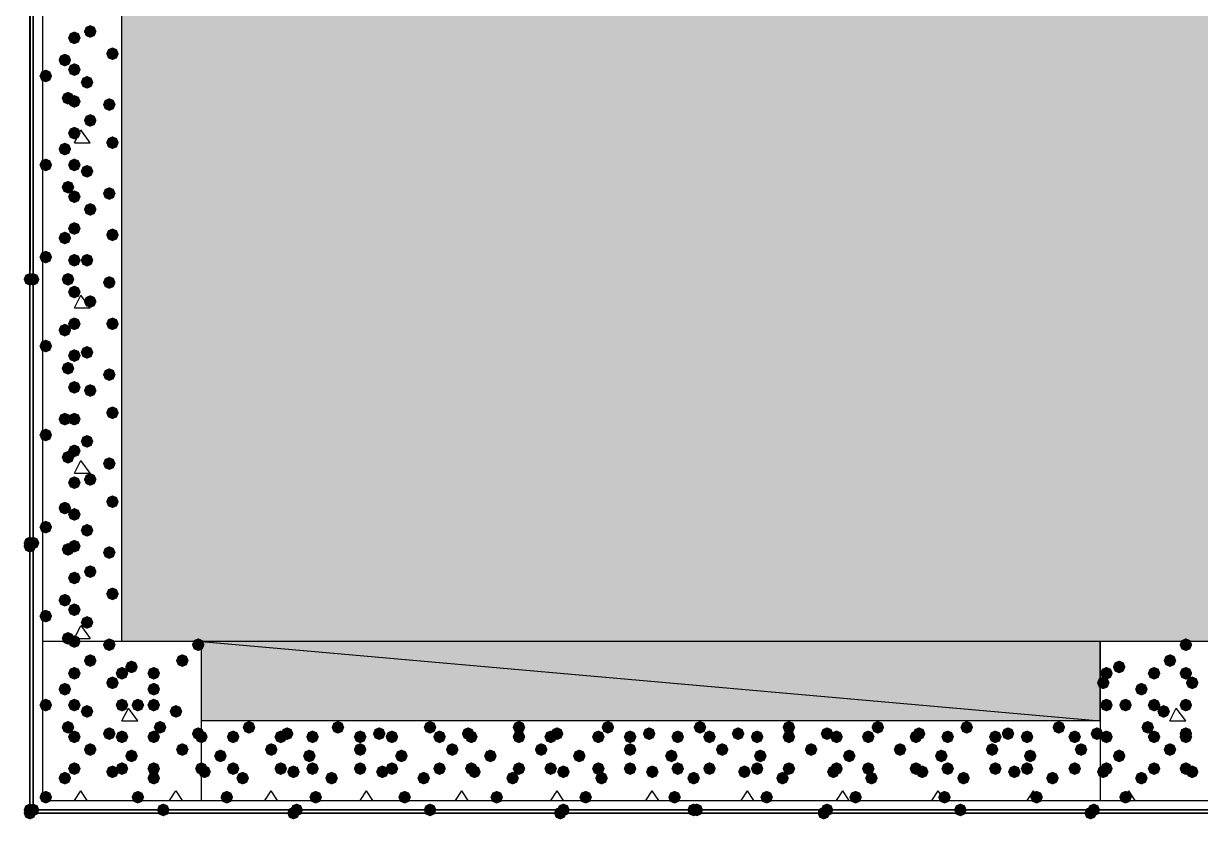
# Model space of a CAD drawing. Header units: millimetres. Extents: x 0 to 420, y 0 to 297.
# Drawn here: x 32.22 to 47.9, y 82.55 to 93.15 of the extents above; entities that cross this region are included whole.
import ezdxf

# ---------------------------------------------------------------- set-up
doc = ezdxf.new("R2010")
doc.units = ezdxf.units.MM
doc.layers.get('0').update_dxf_attribs({"linetype": 'CONTINUOUS'})

msp = doc.modelspace()

# ---------------------------------------------------------------- hatches: boundary and pattern name
at = {"true_color": 0x000007}
h = msp.add_hatch(color=0, dxfattribs=at)
h.paths.add_polyline_path([(32.342667, 226.271667), (32.342667, 82.677)], flags=0)
h.paths.add_polyline_path([(32.342667, 82.677), (32.342667, 226.271667)], flags=0)
at = {"true_color": 0x000008}
h = msp.add_hatch(color=0, dxfattribs=at)
h.paths.add_polyline_path([(379.603, 103.970667), (33.528, 103.970667), (379.603, 84.920667)], flags=0)
h.paths.add_polyline_path([(33.528, 103.970667), (379.603, 84.920667), (33.528, 84.920667)], flags=0)
for points in [[(32.977667, 92.964), (32.952796, 92.904204), (32.893, 92.879333), (32.833204, 92.904204), (32.808333, 92.964), (32.833204, 93.023796), (32.893, 93.048667), (32.952796, 93.023796)], [(33.189333, 93.048667), (33.164462, 92.988871), (33.104667, 92.964), (33.044871, 92.988871), (33.02, 93.048667), (33.044871, 93.108462), (33.104667, 93.133333), (33.164462, 93.108463)], [(32.850667, 92.667667), (32.825796, 92.607871), (32.766, 92.583), (32.706204, 92.607871), (32.681333, 92.667667), (32.706204, 92.727462), (32.766, 92.752333), (32.825796, 92.727463)], [(33.485667, 92.752333), (33.460796, 92.692537), (33.401, 92.667667), (33.341204, 92.692537), (33.316333, 92.752333), (33.341204, 92.812129), (33.401, 92.837), (33.460796, 92.812129)], [(32.977667, 92.540667), (32.952796, 92.480871), (32.893, 92.456), (32.833204, 92.480871), (32.808333, 92.540667), (32.833204, 92.600462), (32.893, 92.625333), (32.952796, 92.600463)], [(32.596667, 92.456), (32.571796, 92.396204), (32.512, 92.371333), (32.452204, 92.396204), (32.427333, 92.456), (32.452204, 92.515796), (32.512, 92.540667), (32.571796, 92.515796)], [(33.147, 92.371333), (33.122129, 92.311537), (33.062333, 92.286667), (33.002538, 92.311537), (32.977667, 92.371333), (33.002537, 92.431129), (33.062333, 92.456), (33.122129, 92.431129)], [(32.893, 92.159667), (32.868129, 92.099871), (32.808333, 92.075), (32.748537, 92.099871), (32.723667, 92.159667), (32.748537, 92.219462), (32.808333, 92.244333), (32.868129, 92.219463)], [(32.977667, 92.117333), (32.952796, 92.057537), (32.893, 92.032667), (32.833204, 92.057537), (32.808333, 92.117333), (32.833204, 92.177129), (32.893, 92.202), (32.952796, 92.177129)], [(33.443333, 92.075), (33.418463, 92.015204), (33.358667, 91.990333), (33.298871, 92.015204), (33.274, 92.075), (33.298871, 92.134796), (33.358667, 92.159667), (33.418462, 92.134796)], [(33.189333, 91.863333), (33.164462, 91.803538), (33.104667, 91.778667), (33.044871, 91.803538), (33.02, 91.863333), (33.044871, 91.923129), (33.104667, 91.948), (33.164462, 91.923129)], [(32.977667, 91.694), (32.952796, 91.634204), (32.893, 91.609333), (32.833204, 91.634204), (32.808333, 91.694), (32.833204, 91.753796), (32.893, 91.778667), (32.952796, 91.753796)], [(33.485667, 91.567), (33.460796, 91.507204), (33.401, 91.482333), (33.341204, 91.507204), (33.316333, 91.567), (33.341204, 91.626796), (33.401, 91.651667), (33.460796, 91.626796)], [(32.850667, 91.482333), (32.825796, 91.422537), (32.766, 91.397667), (32.706204, 91.422537), (32.681333, 91.482333), (32.706204, 91.542129), (32.766, 91.567), (32.825796, 91.542129)], [(32.596667, 91.270667), (32.571796, 91.210871), (32.512, 91.186), (32.452204, 91.210871), (32.427333, 91.270667), (32.452204, 91.330462), (32.512, 91.355333), (32.571796, 91.330463)], [(32.977667, 91.270667), (32.952796, 91.210871), (32.893, 91.186), (32.833204, 91.210871), (32.808333, 91.270667), (32.833204, 91.330462), (32.893, 91.355333), (32.952796, 91.330463)], [(33.147, 91.186), (33.122129, 91.126204), (33.062333, 91.101333), (33.002538, 91.126204), (32.977667, 91.186), (33.002537, 91.245796), (33.062333, 91.270667), (33.122129, 91.245796)], [(32.893, 90.974333), (32.868129, 90.914537), (32.808333, 90.889667), (32.748537, 90.914537), (32.723667, 90.974333), (32.748537, 91.034129), (32.808333, 91.059), (32.868129, 91.034129)], [(32.977667, 90.847333), (32.952796, 90.787537), (32.893, 90.762667), (32.833204, 90.787537), (32.808333, 90.847333), (32.833204, 90.907129), (32.893, 90.932), (32.952796, 90.907129)], [(33.443333, 90.889667), (33.418463, 90.829871), (33.358667, 90.805), (33.298871, 90.829871), (33.274, 90.889667), (33.298871, 90.949462), (33.358667, 90.974333), (33.418462, 90.949463)], [(33.189333, 90.678), (33.164462, 90.618204), (33.104667, 90.593333), (33.044871, 90.618204), (33.02, 90.678), (33.044871, 90.737796), (33.104667, 90.762667), (33.164462, 90.737796)], [(32.850667, 90.297), (32.825796, 90.237204), (32.766, 90.212333), (32.706204, 90.237204), (32.681333, 90.297), (32.706204, 90.356796), (32.766, 90.381667), (32.825796, 90.356796)], [(32.977667, 90.424), (32.952796, 90.364204), (32.893, 90.339333), (32.833204, 90.364204), (32.808333, 90.424), (32.833204, 90.483796), (32.893, 90.508667), (32.952796, 90.483796)], [(33.485667, 90.339333), (33.460796, 90.279537), (33.401, 90.254667), (33.341204, 90.279537), (33.316333, 90.339333), (33.341204, 90.399129), (33.401, 90.424), (33.460796, 90.399129)], [(32.596667, 90.043), (32.571796, 89.983204), (32.512, 89.958333), (32.452204, 89.983204), (32.427333, 90.043), (32.452204, 90.102796), (32.512, 90.127667), (32.571796, 90.102796)], [(32.977667, 90.000667), (32.952796, 89.940871), (32.893, 89.916), (32.833204, 89.940871), (32.808333, 90.000667), (32.833204, 90.060462), (32.893, 90.085333), (32.952796, 90.060463)], [(33.147, 90.000667), (33.122129, 89.940871), (33.062333, 89.916), (33.002538, 89.940871), (32.977667, 90.000667), (33.002537, 90.060462), (33.062333, 90.085333), (33.122129, 90.060463)], [(32.893, 89.746667), (32.868129, 89.686871), (32.808333, 89.662), (32.748537, 89.686871), (32.723667, 89.746667), (32.748537, 89.806462), (32.808333, 89.831333), (32.868129, 89.806463)], [(33.443333, 89.704333), (33.418463, 89.644537), (33.358667, 89.619667), (33.298871, 89.644537), (33.274, 89.704333), (33.298871, 89.764129), (33.358667, 89.789), (33.418462, 89.764129)], [(32.977667, 89.577333), (32.952796, 89.517538), (32.893, 89.492667), (32.833204, 89.517538), (32.808333, 89.577333), (32.833204, 89.637129), (32.893, 89.662), (32.952796, 89.637129)], [(33.189333, 89.450333), (33.164462, 89.390537), (33.104667, 89.365667), (33.044871, 89.390537), (33.02, 89.450333), (33.044871, 89.510129), (33.104667, 89.535), (33.164462, 89.510129)], [(32.850667, 89.069333), (32.825796, 89.009537), (32.766, 88.984667), (32.706204, 89.009537), (32.681333, 89.069333), (32.706204, 89.129129), (32.766, 89.154), (32.825796, 89.129129)], [(32.977667, 89.154), (32.952796, 89.094204), (32.893, 89.069333), (32.833204, 89.094204), (32.808333, 89.154), (32.833204, 89.213796), (32.893, 89.238667), (32.952796, 89.213796)], [(33.485667, 89.154), (33.460796, 89.094204), (33.401, 89.069333), (33.341204, 89.094204), (33.316333, 89.154), (33.341204, 89.213796), (33.401, 89.238667), (33.460796, 89.213796)], [(32.596667, 88.857667), (32.571796, 88.797871), (32.512, 88.773), (32.452204, 88.797871), (32.427333, 88.857667), (32.452204, 88.917462), (32.512, 88.942333), (32.571796, 88.917463)], [(32.977667, 88.730667), (32.952796, 88.670871), (32.893, 88.646), (32.833204, 88.670871), (32.808333, 88.730667), (32.833204, 88.790462), (32.893, 88.815333), (32.952796, 88.790463)], [(33.147, 88.773), (33.122129, 88.713204), (33.062333, 88.688333), (33.002538, 88.713204), (32.977667, 88.773), (33.002537, 88.832796), (33.062333, 88.857667), (33.122129, 88.832796)], [(32.893, 88.561333), (32.868129, 88.501537), (32.808333, 88.476667), (32.748537, 88.501537), (32.723667, 88.561333), (32.748537, 88.621129), (32.808333, 88.646), (32.868129, 88.621129)], [(33.443333, 88.476667), (33.418463, 88.416871), (33.358667, 88.392), (33.298871, 88.416871), (33.274, 88.476667), (33.298871, 88.536462), (33.358667, 88.561333), (33.418462, 88.536463)], [(32.977667, 88.307333), (32.952796, 88.247537), (32.893, 88.222667), (32.833204, 88.247537), (32.808333, 88.307333), (32.833204, 88.367129), (32.893, 88.392), (32.952796, 88.367129)], [(33.189333, 88.265), (33.164462, 88.205204), (33.104667, 88.180333), (33.044871, 88.205204), (33.02, 88.265), (33.044871, 88.324796), (33.104667, 88.349667), (33.164462, 88.324796)], [(33.485667, 87.968667), (33.460796, 87.908871), (33.401, 87.884), (33.341204, 87.908871), (33.316333, 87.968667), (33.341204, 88.028462), (33.401, 88.053333), (33.460796, 88.028463)], [(32.850667, 87.884), (32.825796, 87.824204), (32.766, 87.799333), (32.706204, 87.824204), (32.681333, 87.884), (32.706204, 87.943796), (32.766, 87.968667), (32.825796, 87.943796)], [(32.977667, 87.884), (32.952796, 87.824204), (32.893, 87.799333), (32.833204, 87.824204), (32.808333, 87.884), (32.833204, 87.943796), (32.893, 87.968667), (32.952796, 87.943796)], [(32.596667, 87.672333), (32.571796, 87.612537), (32.512, 87.587667), (32.452204, 87.612537), (32.427333, 87.672333), (32.452204, 87.732129), (32.512, 87.757), (32.571796, 87.732129)], [(32.977667, 87.460667), (32.952796, 87.400871), (32.893, 87.376), (32.833204, 87.400871), (32.808333, 87.460667), (32.833204, 87.520462), (32.893, 87.545333), (32.952796, 87.520463)], [(33.147, 87.587667), (33.122129, 87.527871), (33.062333, 87.503), (33.002538, 87.527871), (32.977667, 87.587667), (33.002537, 87.647462), (33.062333, 87.672333), (33.122129, 87.647463)], [(32.893, 87.376), (32.868129, 87.316204), (32.808333, 87.291333), (32.748537, 87.316204), (32.723667, 87.376), (32.748537, 87.435796), (32.808333, 87.460667), (32.868129, 87.435796)], [(33.443333, 87.291333), (33.418463, 87.231538), (33.358667, 87.206667), (33.298871, 87.231538), (33.274, 87.291333), (33.298871, 87.351129), (33.358667, 87.376), (33.418462, 87.351129)], [(32.977667, 87.037333), (32.952796, 86.977537), (32.893, 86.952667), (32.833204, 86.977537), (32.808333, 87.037333), (32.833204, 87.097129), (32.893, 87.122), (32.952796, 87.097129)], [(33.189333, 87.079667), (33.164462, 87.019871), (33.104667, 86.995), (33.044871, 87.019871), (33.02, 87.079667), (33.044871, 87.139462), (33.104667, 87.164333), (33.164462, 87.139463)], [(32.850667, 86.698667), (32.825796, 86.638871), (32.766, 86.614), (32.706204, 86.638871), (32.681333, 86.698667), (32.706204, 86.758462), (32.766, 86.783333), (32.825796, 86.758463)], [(33.485667, 86.783333), (33.460796, 86.723537), (33.401, 86.698667), (33.341204, 86.723537), (33.316333, 86.783333), (33.341204, 86.843129), (33.401, 86.868), (33.460796, 86.843129)], [(32.977667, 86.614), (32.952796, 86.554204), (32.893, 86.529333), (32.833204, 86.554204), (32.808333, 86.614), (32.833204, 86.673796), (32.893, 86.698667), (32.952796, 86.673796)], [(32.596667, 86.444667), (32.571796, 86.384871), (32.512, 86.36), (32.452204, 86.384871), (32.427333, 86.444667), (32.452204, 86.504462), (32.512, 86.529333), (32.571796, 86.504463)], [(33.147, 86.402333), (33.122129, 86.342537), (33.062333, 86.317667), (33.002538, 86.342537), (32.977667, 86.402333), (33.002537, 86.462129), (33.062333, 86.487), (33.122129, 86.462129)], [(32.893, 86.148333), (32.868129, 86.088538), (32.808333, 86.063667), (32.748537, 86.088538), (32.723667, 86.148333), (32.748537, 86.208129), (32.808333, 86.233), (32.868129, 86.208129)], [(32.977667, 86.190667), (32.952796, 86.130871), (32.893, 86.106), (32.833204, 86.130871), (32.808333, 86.190667), (32.833204, 86.250462), (32.893, 86.275333), (32.952796, 86.250463)], [(33.443333, 86.106), (33.418463, 86.046204), (33.358667, 86.021333), (33.298871, 86.046204), (33.274, 86.106), (33.298871, 86.165796), (33.358667, 86.190667), (33.418462, 86.165796)], [(32.977667, 85.767333), (32.952796, 85.707538), (32.893, 85.682667), (32.833204, 85.707538), (32.808333, 85.767333), (32.833204, 85.827129), (32.893, 85.852), (32.952796, 85.827129)], [(33.189333, 85.852), (33.164462, 85.792204), (33.104667, 85.767333), (33.044871, 85.792204), (33.02, 85.852), (33.044871, 85.911796), (33.104667, 85.936667), (33.164462, 85.911796)], [(32.850667, 85.471), (32.825796, 85.411204), (32.766, 85.386333), (32.706204, 85.411204), (32.681333, 85.471), (32.706204, 85.530796), (32.766, 85.555667), (32.825796, 85.530796)], [(33.485667, 85.555667), (33.460796, 85.495871), (33.401, 85.471), (33.341204, 85.495871), (33.316333, 85.555667), (33.341204, 85.615462), (33.401, 85.640333), (33.460796, 85.615463)], [(32.977667, 85.344), (32.952796, 85.284204), (32.893, 85.259333), (32.833204, 85.284204), (32.808333, 85.344), (32.833204, 85.403796), (32.893, 85.428667), (32.952796, 85.403796)], [(32.596667, 85.259333), (32.571796, 85.199537), (32.512, 85.174667), (32.452204, 85.199537), (32.427333, 85.259333), (32.452204, 85.319129), (32.512, 85.344), (32.571796, 85.319129)], [(33.147, 85.174667), (33.122129, 85.114871), (33.062333, 85.09), (33.002538, 85.114871), (32.977667, 85.174667), (33.002537, 85.234462), (33.062333, 85.259333), (33.122129, 85.234463)], [(32.893, 84.963), (32.868129, 84.903204), (32.808333, 84.878333), (32.748537, 84.903204), (32.723667, 84.963), (32.748537, 85.022796), (32.808333, 85.047667), (32.868129, 85.022796)], [(32.977667, 84.920667), (32.952796, 84.860871), (32.893, 84.836), (32.833204, 84.860871), (32.808333, 84.920667), (32.833204, 84.980462), (32.893, 85.005333), (32.952796, 84.980463)], [(35.306, 83.777667), (35.281129, 83.717871), (35.221333, 83.693), (35.161537, 83.717871), (35.136667, 83.777667), (35.161537, 83.837462), (35.221333, 83.862333), (35.281129, 83.837463)], [(36.491333, 83.777667), (36.466462, 83.717871), (36.406667, 83.693), (36.346871, 83.717871), (36.322, 83.777667), (36.346871, 83.837462), (36.406667, 83.862333), (36.466462, 83.837463)], [(37.719, 83.777667), (37.694129, 83.717871), (37.634333, 83.693), (37.574538, 83.717871), (37.549667, 83.777667), (37.574537, 83.837462), (37.634333, 83.862333), (37.694129, 83.837463)], [(38.904333, 83.777667), (38.879462, 83.717871), (38.819667, 83.693), (38.759871, 83.717871), (38.735, 83.777667), (38.759871, 83.837462), (38.819667, 83.862333), (38.879462, 83.837463)], [(40.089667, 83.777667), (40.064796, 83.717871), (40.005, 83.693), (39.945204, 83.717871), (39.920333, 83.777667), (39.945204, 83.837462), (40.005, 83.862333), (40.064796, 83.837463)], [(41.317333, 83.777667), (41.292463, 83.717871), (41.232667, 83.693), (41.172871, 83.717871), (41.148, 83.777667), (41.172871, 83.837462), (41.232667, 83.862333), (41.292462, 83.837463)], [(42.502667, 83.777667), (42.477796, 83.717871), (42.418, 83.693), (42.358204, 83.717871), (42.333333, 83.777667), (42.358204, 83.837462), (42.418, 83.862333), (42.477796, 83.837463)], [(43.688, 83.777667), (43.663129, 83.717871), (43.603333, 83.693), (43.543537, 83.717871), (43.518667, 83.777667), (43.543537, 83.837462), (43.603333, 83.862333), (43.663129, 83.837463)], [(44.873333, 83.777667), (44.848463, 83.717871), (44.788667, 83.693), (44.728871, 83.717871), (44.704, 83.777667), (44.728871, 83.837462), (44.788667, 83.862333), (44.848462, 83.837463)], [(46.101, 83.777667), (46.076129, 83.717871), (46.016333, 83.693), (45.956537, 83.717871), (45.931667, 83.777667), (45.956537, 83.837462), (46.016333, 83.862333), (46.076129, 83.837463)], [(34.671, 83.650667), (34.646129, 83.590871), (34.586333, 83.566), (34.526537, 83.590871), (34.501667, 83.650667), (34.526537, 83.710462), (34.586333, 83.735333), (34.646129, 83.710463)], [(35.094333, 83.650667), (35.069462, 83.590871), (35.009667, 83.566), (34.949871, 83.590871), (34.925, 83.650667), (34.949871, 83.710462), (35.009667, 83.735333), (35.069462, 83.710463)], [(35.729333, 83.650667), (35.704462, 83.590871), (35.644667, 83.566), (35.584871, 83.590871), (35.56, 83.650667), (35.584871, 83.710462), (35.644667, 83.735333), (35.704462, 83.710463)], [(35.814, 83.693), (35.789129, 83.633204), (35.729333, 83.608333), (35.669538, 83.633204), (35.644667, 83.693), (35.669537, 83.752796), (35.729333, 83.777667), (35.789129, 83.752796)], [(36.152667, 83.650667), (36.127796, 83.590871), (36.068, 83.566), (36.008204, 83.590871), (35.983333, 83.650667), (36.008204, 83.710462), (36.068, 83.735333), (36.127796, 83.710463)], [(36.787667, 83.650667), (36.762796, 83.590871), (36.703, 83.566), (36.643204, 83.590871), (36.618333, 83.650667), (36.643204, 83.710462), (36.703, 83.735333), (36.762796, 83.710463)], [(37.041667, 83.693), (37.016796, 83.633204), (36.957, 83.608333), (36.897204, 83.633204), (36.872333, 83.693), (36.897204, 83.752796), (36.957, 83.777667), (37.016796, 83.752796)], [(37.211, 83.650667), (37.186129, 83.590871), (37.126333, 83.566), (37.066537, 83.590871), (37.041667, 83.650667), (37.066537, 83.710462), (37.126333, 83.735333), (37.186129, 83.710463)], [(37.846, 83.650667), (37.821129, 83.590871), (37.761333, 83.566), (37.701537, 83.590871), (37.676667, 83.650667), (37.701537, 83.710462), (37.761333, 83.735333), (37.821129, 83.710463)], [(38.227, 83.693), (38.202129, 83.633204), (38.142333, 83.608333), (38.082538, 83.633204), (38.057667, 83.693), (38.082537, 83.752796), (38.142333, 83.777667), (38.202129, 83.752796)], [(38.269333, 83.650667), (38.244462, 83.590871), (38.184667, 83.566), (38.124871, 83.590871), (38.1, 83.650667), (38.124871, 83.710462), (38.184667, 83.735333), (38.244462, 83.710463)], [(38.904333, 83.650667), (38.879462, 83.590871), (38.819667, 83.566), (38.759871, 83.590871), (38.735, 83.650667), (38.759871, 83.710462), (38.819667, 83.735333), (38.879462, 83.710463)], [(39.327667, 83.650667), (39.302796, 83.590871), (39.243, 83.566), (39.183204, 83.590871), (39.158333, 83.650667), (39.183204, 83.710462), (39.243, 83.735333), (39.302796, 83.710463)], [(39.412333, 83.693), (39.387463, 83.633204), (39.327667, 83.608333), (39.267871, 83.633204), (39.243, 83.693), (39.267871, 83.752796), (39.327667, 83.777667), (39.387462, 83.752796)], [(39.962667, 83.650667), (39.937796, 83.590871), (39.878, 83.566), (39.818204, 83.590871), (39.793333, 83.650667), (39.818204, 83.710462), (39.878, 83.735333), (39.937796, 83.710463)], [(40.386, 83.650667), (40.361129, 83.590871), (40.301333, 83.566), (40.241537, 83.590871), (40.216667, 83.650667), (40.241537, 83.710462), (40.301333, 83.735333), (40.361129, 83.710463)], [(40.64, 83.693), (40.615129, 83.633204), (40.555333, 83.608333), (40.495538, 83.633204), (40.470667, 83.693), (40.495537, 83.752796), (40.555333, 83.777667), (40.615129, 83.752796)], [(41.021, 83.650667), (40.996129, 83.590871), (40.936333, 83.566), (40.876537, 83.590871), (40.851667, 83.650667), (40.876537, 83.710462), (40.936333, 83.735333), (40.996129, 83.710463)], [(41.444333, 83.650667), (41.419462, 83.590871), (41.359667, 83.566), (41.299871, 83.590871), (41.275, 83.650667), (41.299871, 83.710462), (41.359667, 83.735333), (41.419462, 83.710463)], [(41.825333, 83.693), (41.800463, 83.633204), (41.740667, 83.608333), (41.680871, 83.633204), (41.656, 83.693), (41.680871, 83.752796), (41.740667, 83.777667), (41.800462, 83.752796)], [(42.079333, 83.650667), (42.054462, 83.590871), (41.994667, 83.566), (41.934871, 83.590871), (41.91, 83.650667), (41.934871, 83.710462), (41.994667, 83.735333), (42.054462, 83.710463)], [(42.502667, 83.650667), (42.477796, 83.590871), (42.418, 83.566), (42.358204, 83.590871), (42.333333, 83.650667), (42.358204, 83.710462), (42.418, 83.735333), (42.477796, 83.710463)], [(43.010667, 83.693), (42.985796, 83.633204), (42.926, 83.608333), (42.866204, 83.633204), (42.841333, 83.693), (42.866204, 83.752796), (42.926, 83.777667), (42.985796, 83.752796)], [(43.137667, 83.650667), (43.112796, 83.590871), (43.053, 83.566), (42.993204, 83.590871), (42.968333, 83.650667), (42.993204, 83.710462), (43.053, 83.735333), (43.112796, 83.710463)], [(43.561, 83.650667), (43.536129, 83.590871), (43.476333, 83.566), (43.416537, 83.590871), (43.391667, 83.650667), (43.416537, 83.710462), (43.476333, 83.735333), (43.536129, 83.710463)], [(44.196, 83.650667), (44.171129, 83.590871), (44.111333, 83.566), (44.051537, 83.590871), (44.026667, 83.650667), (44.051537, 83.710462), (44.111333, 83.735333), (44.171129, 83.710463)], [(44.238333, 83.693), (44.213463, 83.633204), (44.153667, 83.608333), (44.093871, 83.633204), (44.069, 83.693), (44.093871, 83.752796), (44.153667, 83.777667), (44.213462, 83.752796)], [(44.619333, 83.650667), (44.594462, 83.590871), (44.534667, 83.566), (44.474871, 83.590871), (44.45, 83.650667), (44.474871, 83.710462), (44.534667, 83.735333), (44.594462, 83.710463)], [(45.254333, 83.650667), (45.229462, 83.590871), (45.169667, 83.566), (45.109871, 83.590871), (45.085, 83.650667), (45.109871, 83.710462), (45.169667, 83.735333), (45.229462, 83.710463)], [(45.423667, 83.693), (45.398796, 83.633204), (45.339, 83.608333), (45.279204, 83.633204), (45.254333, 83.693), (45.279204, 83.752796), (45.339, 83.777667), (45.398796, 83.752796)], [(45.677667, 83.650667), (45.652796, 83.590871), (45.593, 83.566), (45.533204, 83.590871), (45.508333, 83.650667), (45.533204, 83.710462), (45.593, 83.735333), (45.652796, 83.710463)], [(46.312667, 83.650667), (46.287796, 83.590871), (46.228, 83.566), (46.168204, 83.590871), (46.143333, 83.650667), (46.168204, 83.710462), (46.228, 83.735333), (46.287796, 83.710463)], [(46.609, 83.693), (46.584129, 83.633204), (46.524333, 83.608333), (46.464538, 83.633204), (46.439667, 83.693), (46.464537, 83.752796), (46.524333, 83.777667), (46.584129, 83.752796)], [(34.925, 83.396667), (34.900129, 83.336871), (34.840333, 83.312), (34.780538, 83.336871), (34.755667, 83.396667), (34.780537, 83.456462), (34.840333, 83.481333), (34.900129, 83.456463)], [(35.602333, 83.481333), (35.577463, 83.421537), (35.517667, 83.396667), (35.457871, 83.421537), (35.433, 83.481333), (35.457871, 83.541129), (35.517667, 83.566), (35.577462, 83.541129)], [(36.110333, 83.396667), (36.085463, 83.336871), (36.025667, 83.312), (35.965871, 83.336871), (35.941, 83.396667), (35.965871, 83.456462), (36.025667, 83.481333), (36.085462, 83.456463)], [(36.787667, 83.481333), (36.762796, 83.421537), (36.703, 83.396667), (36.643204, 83.421537), (36.618333, 83.481333), (36.643204, 83.541129), (36.703, 83.566), (36.762796, 83.541129)], [(37.338, 83.396667), (37.313129, 83.336871), (37.253333, 83.312), (37.193537, 83.336871), (37.168667, 83.396667), (37.193537, 83.456462), (37.253333, 83.481333), (37.313129, 83.456463)], [(38.015333, 83.481333), (37.990463, 83.421537), (37.930667, 83.396667), (37.870871, 83.421537), (37.846, 83.481333), (37.870871, 83.541129), (37.930667, 83.566), (37.990462, 83.541129)], [(38.523333, 83.396667), (38.498463, 83.336871), (38.438667, 83.312), (38.378871, 83.336871), (38.354, 83.396667), (38.378871, 83.456462), (38.438667, 83.481333), (38.498462, 83.456463)], [(39.200667, 83.481333), (39.175796, 83.421537), (39.116, 83.396667), (39.056204, 83.421537), (39.031333, 83.481333), (39.056204, 83.541129), (39.116, 83.566), (39.175796, 83.541129)], [(39.708667, 83.396667), (39.683796, 83.336871), (39.624, 83.312), (39.564204, 83.336871), (39.539333, 83.396667), (39.564204, 83.456462), (39.624, 83.481333), (39.683796, 83.456463)], [(40.386, 83.481333), (40.361129, 83.421537), (40.301333, 83.396667), (40.241537, 83.421537), (40.216667, 83.481333), (40.241537, 83.541129), (40.301333, 83.566), (40.361129, 83.541129)], [(40.936333, 83.396667), (40.911462, 83.336871), (40.851667, 83.312), (40.791871, 83.336871), (40.767, 83.396667), (40.791871, 83.456462), (40.851667, 83.481333), (40.911462, 83.456463)], [(41.613667, 83.481333), (41.588796, 83.421537), (41.529, 83.396667), (41.469204, 83.421537), (41.444333, 83.481333), (41.469204, 83.541129), (41.529, 83.566), (41.588796, 83.541129)], [(42.121667, 83.396667), (42.096796, 83.336871), (42.037, 83.312), (41.977204, 83.336871), (41.952333, 83.396667), (41.977204, 83.456462), (42.037, 83.481333), (42.096796, 83.456463)], [(42.799, 83.481333), (42.774129, 83.421537), (42.714333, 83.396667), (42.654538, 83.421537), (42.629667, 83.481333), (42.654537, 83.541129), (42.714333, 83.566), (42.774129, 83.541129)], [(43.307, 83.396667), (43.282129, 83.336871), (43.222333, 83.312), (43.162538, 83.336871), (43.137667, 83.396667), (43.162537, 83.456462), (43.222333, 83.481333), (43.282129, 83.456463)], [(43.984333, 83.481333), (43.959462, 83.421537), (43.899667, 83.396667), (43.839871, 83.421537), (43.815, 83.481333), (43.839871, 83.541129), (43.899667, 83.566), (43.959462, 83.541129)], [(44.534667, 83.396667), (44.509796, 83.336871), (44.45, 83.312), (44.390204, 83.336871), (44.365333, 83.396667), (44.390204, 83.456462), (44.45, 83.481333), (44.509796, 83.456463)], [(45.212, 83.481333), (45.187129, 83.421537), (45.127333, 83.396667), (45.067538, 83.421537), (45.042667, 83.481333), (45.067537, 83.541129), (45.127333, 83.566), (45.187129, 83.541129)], [(45.72, 83.396667), (45.695129, 83.336871), (45.635333, 83.312), (45.575538, 83.336871), (45.550667, 83.396667), (45.575537, 83.456462), (45.635333, 83.481333), (45.695129, 83.456463)], [(46.397333, 83.481333), (46.372463, 83.421537), (46.312667, 83.396667), (46.252871, 83.421537), (46.228, 83.481333), (46.252871, 83.541129), (46.312667, 83.566), (46.372462, 83.541129)], [(34.671, 83.227333), (34.646129, 83.167537), (34.586333, 83.142667), (34.526537, 83.167537), (34.501667, 83.227333), (34.526537, 83.287129), (34.586333, 83.312), (34.646129, 83.287129)], [(35.094333, 83.227333), (35.069462, 83.167537), (35.009667, 83.142667), (34.949871, 83.167537), (34.925, 83.227333), (34.949871, 83.287129), (35.009667, 83.312), (35.069462, 83.287129)], [(35.729333, 83.227333), (35.704462, 83.167537), (35.644667, 83.142667), (35.584871, 83.167537), (35.56, 83.227333), (35.584871, 83.287129), (35.644667, 83.312), (35.704462, 83.287129)], [(36.152667, 83.227333), (36.127796, 83.167537), (36.068, 83.142667), (36.008204, 83.167537), (35.983333, 83.227333), (36.008204, 83.287129), (36.068, 83.312), (36.127796, 83.287129)], [(36.787667, 83.227333), (36.762796, 83.167537), (36.703, 83.142667), (36.643204, 83.167537), (36.618333, 83.227333), (36.643204, 83.287129), (36.703, 83.312), (36.762796, 83.287129)], [(37.211, 83.227333), (37.186129, 83.167537), (37.126333, 83.142667), (37.066537, 83.167537), (37.041667, 83.227333), (37.066537, 83.287129), (37.126333, 83.312), (37.186129, 83.287129)], [(37.846, 83.227333), (37.821129, 83.167537), (37.761333, 83.142667), (37.701537, 83.167537), (37.676667, 83.227333), (37.701537, 83.287129), (37.761333, 83.312), (37.821129, 83.287129)], [(38.269333, 83.227333), (38.244462, 83.167537), (38.184667, 83.142667), (38.124871, 83.167537), (38.1, 83.227333), (38.124871, 83.287129), (38.184667, 83.312), (38.244462, 83.287129)], [(38.904333, 83.227333), (38.879462, 83.167537), (38.819667, 83.142667), (38.759871, 83.167537), (38.735, 83.227333), (38.759871, 83.287129), (38.819667, 83.312), (38.879462, 83.287129)], [(39.327667, 83.227333), (39.302796, 83.167537), (39.243, 83.142667), (39.183204, 83.167537), (39.158333, 83.227333), (39.183204, 83.287129), (39.243, 83.312), (39.302796, 83.287129)], [(39.962667, 83.227333), (39.937796, 83.167537), (39.878, 83.142667), (39.818204, 83.167537), (39.793333, 83.227333), (39.818204, 83.287129), (39.878, 83.312), (39.937796, 83.287129)], [(40.386, 83.227333), (40.361129, 83.167537), (40.301333, 83.142667), (40.241537, 83.167537), (40.216667, 83.227333), (40.241537, 83.287129), (40.301333, 83.312), (40.361129, 83.287129)], [(41.021, 83.227333), (40.996129, 83.167537), (40.936333, 83.142667), (40.876537, 83.167537), (40.851667, 83.227333), (40.876537, 83.287129), (40.936333, 83.312), (40.996129, 83.287129)], [(41.444333, 83.227333), (41.419462, 83.167537), (41.359667, 83.142667), (41.299871, 83.167537), (41.275, 83.227333), (41.299871, 83.287129), (41.359667, 83.312), (41.419462, 83.287129)], [(42.079333, 83.227333), (42.054462, 83.167537), (41.994667, 83.142667), (41.934871, 83.167537), (41.91, 83.227333), (41.934871, 83.287129), (41.994667, 83.312), (42.054462, 83.287129)], [(42.502667, 83.227333), (42.477796, 83.167537), (42.418, 83.142667), (42.358204, 83.167537), (42.333333, 83.227333), (42.358204, 83.287129), (42.418, 83.312), (42.477796, 83.287129)], [(43.137667, 83.227333), (43.112796, 83.167537), (43.053, 83.142667), (42.993204, 83.167537), (42.968333, 83.227333), (42.993204, 83.287129), (43.053, 83.312), (43.112796, 83.287129)], [(43.561, 83.227333), (43.536129, 83.167537), (43.476333, 83.142667), (43.416537, 83.167537), (43.391667, 83.227333), (43.416537, 83.287129), (43.476333, 83.312), (43.536129, 83.287129)], [(44.196, 83.227333), (44.171129, 83.167537), (44.111333, 83.142667), (44.051537, 83.167537), (44.026667, 83.227333), (44.051537, 83.287129), (44.111333, 83.312), (44.171129, 83.287129)], [(44.619333, 83.227333), (44.594462, 83.167537), (44.534667, 83.142667), (44.474871, 83.167537), (44.45, 83.227333), (44.474871, 83.287129), (44.534667, 83.312), (44.594462, 83.287129)], [(45.254333, 83.227333), (45.229462, 83.167537), (45.169667, 83.142667), (45.109871, 83.167537), (45.085, 83.227333), (45.109871, 83.287129), (45.169667, 83.312), (45.229462, 83.287129)], [(45.677667, 83.227333), (45.652796, 83.167537), (45.593, 83.142667), (45.533204, 83.167537), (45.508333, 83.227333), (45.533204, 83.287129), (45.593, 83.312), (45.652796, 83.287129)], [(46.312667, 83.227333), (46.287796, 83.167537), (46.228, 83.142667), (46.168204, 83.167537), (46.143333, 83.227333), (46.168204, 83.287129), (46.228, 83.312), (46.287796, 83.287129)], [(34.713333, 83.185), (34.688463, 83.125204), (34.628667, 83.100333), (34.568871, 83.125204), (34.544, 83.185), (34.568871, 83.244796), (34.628667, 83.269667), (34.688462, 83.244796)], [(35.221333, 83.100333), (35.196463, 83.040538), (35.136667, 83.015667), (35.076871, 83.040538), (35.052, 83.100333), (35.076871, 83.160129), (35.136667, 83.185), (35.196462, 83.160129)], [(35.898667, 83.185), (35.873796, 83.125204), (35.814, 83.100333), (35.754204, 83.125204), (35.729333, 83.185), (35.754204, 83.244796), (35.814, 83.269667), (35.873796, 83.244796)], [(36.406667, 83.100333), (36.381796, 83.040538), (36.322, 83.015667), (36.262204, 83.040538), (36.237333, 83.100333), (36.262204, 83.160129), (36.322, 83.185), (36.381796, 83.160129)], [(37.084, 83.185), (37.059129, 83.125204), (36.999333, 83.100333), (36.939538, 83.125204), (36.914667, 83.185), (36.939537, 83.244796), (36.999333, 83.269667), (37.059129, 83.244796)], [(37.634333, 83.100333), (37.609462, 83.040538), (37.549667, 83.015667), (37.489871, 83.040538), (37.465, 83.100333), (37.489871, 83.160129), (37.549667, 83.185), (37.609462, 83.160129)], [(38.311667, 83.185), (38.286796, 83.125204), (38.227, 83.100333), (38.167204, 83.125204), (38.142333, 83.185), (38.167204, 83.244796), (38.227, 83.269667), (38.286796, 83.244796)], [(38.819667, 83.100333), (38.794796, 83.040538), (38.735, 83.015667), (38.675204, 83.040538), (38.650333, 83.100333), (38.675204, 83.160129), (38.735, 83.185), (38.794796, 83.160129)], [(39.497, 83.185), (39.472129, 83.125204), (39.412333, 83.100333), (39.352538, 83.125204), (39.327667, 83.185), (39.352537, 83.244796), (39.412333, 83.269667), (39.472129, 83.244796)], [(40.005, 83.100333), (39.980129, 83.040538), (39.920333, 83.015667), (39.860538, 83.040538), (39.835667, 83.100333), (39.860537, 83.160129), (39.920333, 83.185), (39.980129, 83.160129)], [(40.682333, 83.185), (40.657463, 83.125204), (40.597667, 83.100333), (40.537871, 83.125204), (40.513, 83.185), (40.537871, 83.244796), (40.597667, 83.269667), (40.657462, 83.244796)], [(41.232667, 83.100333), (41.207796, 83.040538), (41.148, 83.015667), (41.088204, 83.040538), (41.063333, 83.100333), (41.088204, 83.160129), (41.148, 83.185), (41.207796, 83.160129)], [(41.91, 83.185), (41.885129, 83.125204), (41.825333, 83.100333), (41.765538, 83.125204), (41.740667, 83.185), (41.765537, 83.244796), (41.825333, 83.269667), (41.885129, 83.244796)], [(42.418, 83.100333), (42.393129, 83.040538), (42.333333, 83.015667), (42.273537, 83.040538), (42.248667, 83.100333), (42.273537, 83.160129), (42.333333, 83.185), (42.393129, 83.160129)], [(43.095333, 83.185), (43.070463, 83.125204), (43.010667, 83.100333), (42.950871, 83.125204), (42.926, 83.185), (42.950871, 83.244796), (43.010667, 83.269667), (43.070462, 83.244796)], [(43.603333, 83.100333), (43.578463, 83.040538), (43.518667, 83.015667), (43.458871, 83.040538), (43.434, 83.100333), (43.458871, 83.160129), (43.518667, 83.185), (43.578462, 83.160129)], [(44.280667, 83.185), (44.255796, 83.125204), (44.196, 83.100333), (44.136204, 83.125204), (44.111333, 83.185), (44.136204, 83.244796), (44.196, 83.269667), (44.255796, 83.244796)], [(44.831, 83.100333), (44.806129, 83.040538), (44.746333, 83.015667), (44.686537, 83.040538), (44.661667, 83.100333), (44.686537, 83.160129), (44.746333, 83.185), (44.806129, 83.160129)], [(45.508333, 83.185), (45.483463, 83.125204), (45.423667, 83.100333), (45.363871, 83.125204), (45.339, 83.185), (45.363871, 83.244796), (45.423667, 83.269667), (45.483462, 83.244796)], [(46.016333, 83.100333), (45.991462, 83.040538), (45.931667, 83.015667), (45.871871, 83.040538), (45.847, 83.100333), (45.871871, 83.160129), (45.931667, 83.185), (45.991462, 83.160129)], [(35.009667, 82.846333), (34.984796, 82.786537), (34.925, 82.761667), (34.865204, 82.786537), (34.840333, 82.846333), (34.865204, 82.906129), (34.925, 82.931), (34.984796, 82.906129)], [(36.195, 82.846333), (36.170129, 82.786537), (36.110333, 82.761667), (36.050538, 82.786537), (36.025667, 82.846333), (36.050537, 82.906129), (36.110333, 82.931), (36.170129, 82.906129)], [(37.380333, 82.846333), (37.355463, 82.786537), (37.295667, 82.761667), (37.235871, 82.786537), (37.211, 82.846333), (37.235871, 82.906129), (37.295667, 82.931), (37.355462, 82.906129)], [(38.608, 82.846333), (38.583129, 82.786537), (38.523333, 82.761667), (38.463538, 82.786537), (38.438667, 82.846333), (38.463537, 82.906129), (38.523333, 82.931), (38.583129, 82.906129)], [(39.793333, 82.846333), (39.768463, 82.786537), (39.708667, 82.761667), (39.648871, 82.786537), (39.624, 82.846333), (39.648871, 82.906129), (39.708667, 82.931), (39.768462, 82.906129)], [(40.978667, 82.846333), (40.953796, 82.786537), (40.894, 82.761667), (40.834204, 82.786537), (40.809333, 82.846333), (40.834204, 82.906129), (40.894, 82.931), (40.953796, 82.906129)], [(42.206333, 82.846333), (42.181462, 82.786537), (42.121667, 82.761667), (42.061871, 82.786537), (42.037, 82.846333), (42.061871, 82.906129), (42.121667, 82.931), (42.181462, 82.906129)], [(43.391667, 82.846333), (43.366796, 82.786537), (43.307, 82.761667), (43.247204, 82.786537), (43.222333, 82.846333), (43.247204, 82.906129), (43.307, 82.931), (43.366796, 82.906129)], [(44.577, 82.846333), (44.552129, 82.786537), (44.492333, 82.761667), (44.432538, 82.786537), (44.407667, 82.846333), (44.432537, 82.906129), (44.492333, 82.931), (44.552129, 82.906129)], [(45.804667, 82.846333), (45.779796, 82.786537), (45.72, 82.761667), (45.660204, 82.786537), (45.635333, 82.846333), (45.660204, 82.906129), (45.72, 82.931), (45.779796, 82.906129)]]:
    msp.add_hatch(color=0, dxfattribs=at).paths.add_polyline_path(points, flags=0)
at = {"true_color": 0x0000fe}
for points in [[(32.385, 89.746667), (32.360129, 89.686871), (32.300333, 89.662), (32.240538, 89.686871), (32.215667, 89.746667), (32.240537, 89.806462), (32.300333, 89.831333), (32.360129, 89.806463)], [(32.385, 89.746667), (32.360129, 89.686871), (32.300333, 89.662), (32.240538, 89.686871), (32.215667, 89.746667), (32.240537, 89.806462), (32.300333, 89.831333), (32.360129, 89.806463)], [(32.385, 89.746667), (32.360129, 89.686871), (32.300333, 89.662), (32.240538, 89.686871), (32.215667, 89.746667), (32.240537, 89.806462), (32.300333, 89.831333), (32.360129, 89.806463)], [(32.427333, 89.746667), (32.402463, 89.686871), (32.342667, 89.662), (32.282871, 89.686871), (32.258, 89.746667), (32.282871, 89.806462), (32.342667, 89.831333), (32.402462, 89.806463)], [(32.385, 86.233), (32.360129, 86.173204), (32.300333, 86.148333), (32.240538, 86.173204), (32.215667, 86.233), (32.240537, 86.292796), (32.300333, 86.317667), (32.360129, 86.292796)], [(32.385, 86.233), (32.360129, 86.173204), (32.300333, 86.148333), (32.240538, 86.173204), (32.215667, 86.233), (32.240537, 86.292796), (32.300333, 86.317667), (32.360129, 86.292796)], [(32.427333, 86.233), (32.402463, 86.173204), (32.342667, 86.148333), (32.282871, 86.173204), (32.258, 86.233), (32.282871, 86.292796), (32.342667, 86.317667), (32.402462, 86.292796)], [(32.385, 86.190667), (32.360129, 86.130871), (32.300333, 86.106), (32.240538, 86.130871), (32.215667, 86.190667), (32.240537, 86.250462), (32.300333, 86.275333), (32.360129, 86.250463)], [(32.385, 82.677), (32.360129, 82.617204), (32.300333, 82.592333), (32.240538, 82.617204), (32.215667, 82.677), (32.240537, 82.736796), (32.300333, 82.761667), (32.360129, 82.736796)], [(32.385, 82.677), (32.360129, 82.617204), (32.300333, 82.592333), (32.240538, 82.617204), (32.215667, 82.677), (32.240537, 82.736796), (32.300333, 82.761667), (32.360129, 82.736796)], [(32.385, 82.677), (32.360129, 82.617204), (32.300333, 82.592333), (32.240538, 82.617204), (32.215667, 82.677), (32.240537, 82.736796), (32.300333, 82.761667), (32.360129, 82.736796)], [(32.385, 82.677), (32.360129, 82.617204), (32.300333, 82.592333), (32.240538, 82.617204), (32.215667, 82.677), (32.240537, 82.736796), (32.300333, 82.761667), (32.360129, 82.736796)], [(32.385, 82.677), (32.360129, 82.617204), (32.300333, 82.592333), (32.240538, 82.617204), (32.215667, 82.677), (32.240537, 82.736796), (32.300333, 82.761667), (32.360129, 82.736796)], [(32.385, 82.677), (32.360129, 82.617204), (32.300333, 82.592333), (32.240538, 82.617204), (32.215667, 82.677), (32.240537, 82.736796), (32.300333, 82.761667), (32.360129, 82.736796)], [(32.385, 82.677), (32.360129, 82.617204), (32.300333, 82.592333), (32.240538, 82.617204), (32.215667, 82.677), (32.240537, 82.736796), (32.300333, 82.761667), (32.360129, 82.736796)], [(32.385, 82.677), (32.360129, 82.617204), (32.300333, 82.592333), (32.240538, 82.617204), (32.215667, 82.677), (32.240537, 82.736796), (32.300333, 82.761667), (32.360129, 82.736796)], [(32.385, 82.677), (32.360129, 82.617204), (32.300333, 82.592333), (32.240538, 82.617204), (32.215667, 82.677), (32.240537, 82.736796), (32.300333, 82.761667), (32.360129, 82.736796)], [(32.385, 82.677), (32.360129, 82.617204), (32.300333, 82.592333), (32.240538, 82.617204), (32.215667, 82.677), (32.240537, 82.736796), (32.300333, 82.761667), (32.360129, 82.736796)], [(32.385, 82.634667), (32.360129, 82.574871), (32.300333, 82.55), (32.240538, 82.574871), (32.215667, 82.634667), (32.240537, 82.694462), (32.300333, 82.719333), (32.360129, 82.694463)], [(32.385, 82.634667), (32.360129, 82.574871), (32.300333, 82.55), (32.240538, 82.574871), (32.215667, 82.634667), (32.240537, 82.694462), (32.300333, 82.719333), (32.360129, 82.694463)], [(32.385, 82.634667), (32.360129, 82.574871), (32.300333, 82.55), (32.240538, 82.574871), (32.215667, 82.634667), (32.240537, 82.694462), (32.300333, 82.719333), (32.360129, 82.694463)], [(32.427333, 82.677), (32.402463, 82.617204), (32.342667, 82.592333), (32.282871, 82.617204), (32.258, 82.677), (32.282871, 82.736796), (32.342667, 82.761667), (32.402462, 82.736796)], [(32.427333, 82.677), (32.402463, 82.617204), (32.342667, 82.592333), (32.282871, 82.617204), (32.258, 82.677), (32.282871, 82.736796), (32.342667, 82.761667), (32.402462, 82.736796)], [(32.427333, 82.677), (32.402463, 82.617204), (32.342667, 82.592333), (32.282871, 82.617204), (32.258, 82.677), (32.282871, 82.736796), (32.342667, 82.761667), (32.402462, 82.736796)], [(34.163, 82.677), (34.138129, 82.617204), (34.078333, 82.592333), (34.018537, 82.617204), (33.993667, 82.677), (34.018537, 82.736796), (34.078333, 82.761667), (34.138129, 82.736796)], [(35.898667, 82.634667), (35.873796, 82.574871), (35.814, 82.55), (35.754204, 82.574871), (35.729333, 82.634667), (35.754204, 82.694462), (35.814, 82.719333), (35.873796, 82.694463)], [(35.941, 82.677), (35.916129, 82.617204), (35.856333, 82.592333), (35.796537, 82.617204), (35.771667, 82.677), (35.796537, 82.736796), (35.856333, 82.761667), (35.916129, 82.736796)], [(37.719, 82.677), (37.694129, 82.617204), (37.634333, 82.592333), (37.574538, 82.617204), (37.549667, 82.677), (37.574537, 82.736796), (37.634333, 82.761667), (37.694129, 82.736796)], [(37.719, 82.677), (37.694129, 82.617204), (37.634333, 82.592333), (37.574538, 82.617204), (37.549667, 82.677), (37.574537, 82.736796), (37.634333, 82.761667), (37.694129, 82.736796)], [(39.454667, 82.634667), (39.429796, 82.574871), (39.37, 82.55), (39.310204, 82.574871), (39.285333, 82.634667), (39.310204, 82.694462), (39.37, 82.719333), (39.429796, 82.694463)], [(39.497, 82.677), (39.472129, 82.617204), (39.412333, 82.592333), (39.352538, 82.617204), (39.327667, 82.677), (39.352537, 82.736796), (39.412333, 82.761667), (39.472129, 82.736796)], [(41.232667, 82.677), (41.207796, 82.617204), (41.148, 82.592333), (41.088204, 82.617204), (41.063333, 82.677), (41.088204, 82.736796), (41.148, 82.761667), (41.207796, 82.736796)], [(41.275, 82.677), (41.250129, 82.617204), (41.190333, 82.592333), (41.130538, 82.617204), (41.105667, 82.677), (41.130537, 82.736796), (41.190333, 82.761667), (41.250129, 82.736796)], [(42.968333, 82.634667), (42.943463, 82.574871), (42.883667, 82.55), (42.823871, 82.574871), (42.799, 82.634667), (42.823871, 82.694462), (42.883667, 82.719333), (42.943462, 82.694463)], [(43.010667, 82.677), (42.985796, 82.617204), (42.926, 82.592333), (42.866204, 82.617204), (42.841333, 82.677), (42.866204, 82.736796), (42.926, 82.761667), (42.985796, 82.736796)], [(44.788667, 82.677), (44.763796, 82.617204), (44.704, 82.592333), (44.644204, 82.617204), (44.619333, 82.677), (44.644204, 82.736796), (44.704, 82.761667), (44.763796, 82.736796)], [(44.788667, 82.677), (44.763796, 82.617204), (44.704, 82.592333), (44.644204, 82.617204), (44.619333, 82.677), (44.644204, 82.736796), (44.704, 82.761667), (44.763796, 82.736796)], [(46.524333, 82.634667), (46.499462, 82.574871), (46.439667, 82.55), (46.379871, 82.574871), (46.355, 82.634667), (46.379871, 82.694462), (46.439667, 82.719333), (46.499462, 82.694463)], [(46.566667, 82.677), (46.541796, 82.617204), (46.482, 82.592333), (46.422204, 82.617204), (46.397333, 82.677), (46.422204, 82.736796), (46.482, 82.761667), (46.541796, 82.736796)]]:
    msp.add_hatch(color=0, dxfattribs=at).paths.add_polyline_path(points, flags=0)
at = {"true_color": 0x000007}
for points in [[(33.443333, 84.878333), (33.418463, 84.818537), (33.358667, 84.793667), (33.298871, 84.818537), (33.274, 84.878333), (33.298871, 84.938129), (33.358667, 84.963), (33.418462, 84.938129)], [(34.628667, 84.878333), (34.603796, 84.818537), (34.544, 84.793667), (34.484204, 84.818537), (34.459333, 84.878333), (34.484204, 84.938129), (34.544, 84.963), (34.603796, 84.938129)], [(47.794333, 84.878333), (47.769462, 84.818537), (47.709667, 84.793667), (47.649871, 84.818537), (47.625, 84.878333), (47.649871, 84.938129), (47.709667, 84.963), (47.769462, 84.938129)], [(33.189333, 84.666667), (33.164462, 84.606871), (33.104667, 84.582), (33.044871, 84.606871), (33.02, 84.666667), (33.044871, 84.726462), (33.104667, 84.751333), (33.164462, 84.726463)], [(34.417, 84.666667), (34.392129, 84.606871), (34.332333, 84.582), (34.272538, 84.606871), (34.247667, 84.666667), (34.272537, 84.726462), (34.332333, 84.751333), (34.392129, 84.726463)], [(47.582667, 84.666667), (47.557796, 84.606871), (47.498, 84.582), (47.438204, 84.606871), (47.413333, 84.666667), (47.438204, 84.726462), (47.498, 84.751333), (47.557796, 84.726463)], [(32.977667, 84.497333), (32.952796, 84.437537), (32.893, 84.412667), (32.833204, 84.437537), (32.808333, 84.497333), (32.833204, 84.557129), (32.893, 84.582), (32.952796, 84.557129)], [(33.612667, 84.497333), (33.587796, 84.437537), (33.528, 84.412667), (33.468204, 84.437537), (33.443333, 84.497333), (33.468204, 84.557129), (33.528, 84.582), (33.587796, 84.557129)], [(33.739667, 84.582), (33.714796, 84.522204), (33.655, 84.497333), (33.595204, 84.522204), (33.570333, 84.582), (33.595204, 84.641796), (33.655, 84.666667), (33.714796, 84.641796)], [(34.036, 84.497333), (34.011129, 84.437537), (33.951333, 84.412667), (33.891537, 84.437537), (33.866667, 84.497333), (33.891537, 84.557129), (33.951333, 84.582), (34.011129, 84.557129)], [(46.736, 84.497333), (46.711129, 84.437537), (46.651333, 84.412667), (46.591537, 84.437537), (46.566667, 84.497333), (46.591537, 84.557129), (46.651333, 84.582), (46.711129, 84.557129)], [(46.905333, 84.582), (46.880463, 84.522204), (46.820667, 84.497333), (46.760871, 84.522204), (46.736, 84.582), (46.760871, 84.641796), (46.820667, 84.666667), (46.880462, 84.641796)], [(47.371, 84.497333), (47.346129, 84.437537), (47.286333, 84.412667), (47.226537, 84.437537), (47.201667, 84.497333), (47.226537, 84.557129), (47.286333, 84.582), (47.346129, 84.557129)], [(47.794333, 84.497333), (47.769462, 84.437537), (47.709667, 84.412667), (47.649871, 84.437537), (47.625, 84.497333), (47.649871, 84.557129), (47.709667, 84.582), (47.769462, 84.557129)], [(33.485667, 84.370333), (33.460796, 84.310538), (33.401, 84.285667), (33.341204, 84.310538), (33.316333, 84.370333), (33.341204, 84.430129), (33.401, 84.455), (33.460796, 84.430129)], [(46.693667, 84.370333), (46.668796, 84.310538), (46.609, 84.285667), (46.549204, 84.310538), (46.524333, 84.370333), (46.549204, 84.430129), (46.609, 84.455), (46.668796, 84.430129)], [(47.879, 84.370333), (47.854129, 84.310538), (47.794333, 84.285667), (47.734538, 84.310538), (47.709667, 84.370333), (47.734537, 84.430129), (47.794333, 84.455), (47.854129, 84.430129)], [(32.850667, 84.285667), (32.825796, 84.225871), (32.766, 84.201), (32.706204, 84.225871), (32.681333, 84.285667), (32.706204, 84.345462), (32.766, 84.370333), (32.825796, 84.345463)], [(34.036, 84.285667), (34.011129, 84.225871), (33.951333, 84.201), (33.891537, 84.225871), (33.866667, 84.285667), (33.891537, 84.345462), (33.951333, 84.370333), (34.011129, 84.345463)], [(47.201667, 84.285667), (47.176796, 84.225871), (47.117, 84.201), (47.057204, 84.225871), (47.032333, 84.285667), (47.057204, 84.345462), (47.117, 84.370333), (47.176796, 84.345463)], [(32.596667, 84.074), (32.571796, 84.014204), (32.512, 83.989333), (32.452204, 84.014204), (32.427333, 84.074), (32.452204, 84.133796), (32.512, 84.158667), (32.571796, 84.133796)], [(32.977667, 84.074), (32.952796, 84.014204), (32.893, 83.989333), (32.833204, 84.014204), (32.808333, 84.074), (32.833204, 84.133796), (32.893, 84.158667), (32.952796, 84.133796)], [(33.612667, 84.074), (33.587796, 84.014204), (33.528, 83.989333), (33.468204, 84.014204), (33.443333, 84.074), (33.468204, 84.133796), (33.528, 84.158667), (33.587796, 84.133796)], [(33.824333, 84.074), (33.799462, 84.014204), (33.739667, 83.989333), (33.679871, 84.014204), (33.655, 84.074), (33.679871, 84.133796), (33.739667, 84.158667), (33.799462, 84.133796)], [(34.036, 84.074), (34.011129, 84.014204), (33.951333, 83.989333), (33.891537, 84.014204), (33.866667, 84.074), (33.891537, 84.133796), (33.951333, 84.158667), (34.011129, 84.133796)], [(46.736, 84.074), (46.711129, 84.014204), (46.651333, 83.989333), (46.591537, 84.014204), (46.566667, 84.074), (46.591537, 84.133796), (46.651333, 84.158667), (46.711129, 84.133796)], [(46.99, 84.074), (46.965129, 84.014204), (46.905333, 83.989333), (46.845538, 84.014204), (46.820667, 84.074), (46.845537, 84.133796), (46.905333, 84.158667), (46.965129, 84.133796)], [(47.371, 84.074), (47.346129, 84.014204), (47.286333, 83.989333), (47.226537, 84.014204), (47.201667, 84.074), (47.226537, 84.133796), (47.286333, 84.158667), (47.346129, 84.133796)], [(47.794333, 84.074), (47.769462, 84.014204), (47.709667, 83.989333), (47.649871, 84.014204), (47.625, 84.074), (47.649871, 84.133796), (47.709667, 84.158667), (47.769462, 84.133796)], [(33.147, 83.989333), (33.122129, 83.929537), (33.062333, 83.904667), (33.002538, 83.929537), (32.977667, 83.989333), (33.002537, 84.049129), (33.062333, 84.074), (33.122129, 84.049129)], [(34.332333, 83.989333), (34.307463, 83.929537), (34.247667, 83.904667), (34.187871, 83.929537), (34.163, 83.989333), (34.187871, 84.049129), (34.247667, 84.074), (34.307462, 84.049129)], [(47.498, 83.989333), (47.473129, 83.929537), (47.413333, 83.904667), (47.353537, 83.929537), (47.328667, 83.989333), (47.353537, 84.049129), (47.413333, 84.074), (47.473129, 84.049129)], [(32.893, 83.777667), (32.868129, 83.717871), (32.808333, 83.693), (32.748537, 83.717871), (32.723667, 83.777667), (32.748537, 83.837462), (32.808333, 83.862333), (32.868129, 83.837463)], [(34.120667, 83.777667), (34.095796, 83.717871), (34.036, 83.693), (33.976204, 83.717871), (33.951333, 83.777667), (33.976204, 83.837462), (34.036, 83.862333), (34.095796, 83.837463)], [(47.286333, 83.777667), (47.261463, 83.717871), (47.201667, 83.693), (47.141871, 83.717871), (47.117, 83.777667), (47.141871, 83.837462), (47.201667, 83.862333), (47.261462, 83.837463)], [(32.977667, 83.650667), (32.952796, 83.590871), (32.893, 83.566), (32.833204, 83.590871), (32.808333, 83.650667), (32.833204, 83.710462), (32.893, 83.735333), (32.952796, 83.710463)], [(33.443333, 83.693), (33.418463, 83.633204), (33.358667, 83.608333), (33.298871, 83.633204), (33.274, 83.693), (33.298871, 83.752796), (33.358667, 83.777667), (33.418462, 83.752796)], [(33.612667, 83.650667), (33.587796, 83.590871), (33.528, 83.566), (33.468204, 83.590871), (33.443333, 83.650667), (33.468204, 83.710462), (33.528, 83.735333), (33.587796, 83.710463)], [(34.036, 83.650667), (34.011129, 83.590871), (33.951333, 83.566), (33.891537, 83.590871), (33.866667, 83.650667), (33.891537, 83.710462), (33.951333, 83.735333), (34.011129, 83.710463)], [(34.628667, 83.693), (34.603796, 83.633204), (34.544, 83.608333), (34.484204, 83.633204), (34.459333, 83.693), (34.484204, 83.752796), (34.544, 83.777667), (34.603796, 83.752796)], [(46.736, 83.650667), (46.711129, 83.590871), (46.651333, 83.566), (46.591537, 83.590871), (46.566667, 83.650667), (46.591537, 83.710462), (46.651333, 83.735333), (46.711129, 83.710463)], [(47.371, 83.650667), (47.346129, 83.590871), (47.286333, 83.566), (47.226537, 83.590871), (47.201667, 83.650667), (47.226537, 83.710462), (47.286333, 83.735333), (47.346129, 83.710463)], [(47.794333, 83.693), (47.769462, 83.633204), (47.709667, 83.608333), (47.649871, 83.633204), (47.625, 83.693), (47.649871, 83.752796), (47.709667, 83.777667), (47.769462, 83.752796)], [(47.794333, 83.650667), (47.769462, 83.590871), (47.709667, 83.566), (47.649871, 83.590871), (47.625, 83.650667), (47.649871, 83.710462), (47.709667, 83.735333), (47.769462, 83.710463)], [(33.189333, 83.481333), (33.164462, 83.421537), (33.104667, 83.396667), (33.044871, 83.421537), (33.02, 83.481333), (33.044871, 83.541129), (33.104667, 83.566), (33.164462, 83.541129)], [(33.739667, 83.396667), (33.714796, 83.336871), (33.655, 83.312), (33.595204, 83.336871), (33.570333, 83.396667), (33.595204, 83.456462), (33.655, 83.481333), (33.714796, 83.456463)], [(34.417, 83.481333), (34.392129, 83.421537), (34.332333, 83.396667), (34.272538, 83.421537), (34.247667, 83.481333), (34.272537, 83.541129), (34.332333, 83.566), (34.392129, 83.541129)], [(46.905333, 83.396667), (46.880463, 83.336871), (46.820667, 83.312), (46.760871, 83.336871), (46.736, 83.396667), (46.760871, 83.456462), (46.820667, 83.481333), (46.880462, 83.456463)], [(47.582667, 83.481333), (47.557796, 83.421537), (47.498, 83.396667), (47.438204, 83.421537), (47.413333, 83.481333), (47.438204, 83.541129), (47.498, 83.566), (47.557796, 83.541129)], [(32.977667, 83.227333), (32.952796, 83.167537), (32.893, 83.142667), (32.833204, 83.167537), (32.808333, 83.227333), (32.833204, 83.287129), (32.893, 83.312), (32.952796, 83.287129)], [(33.612667, 83.227333), (33.587796, 83.167537), (33.528, 83.142667), (33.468204, 83.167537), (33.443333, 83.227333), (33.468204, 83.287129), (33.528, 83.312), (33.587796, 83.287129)], [(34.036, 83.227333), (34.011129, 83.167537), (33.951333, 83.142667), (33.891537, 83.167537), (33.866667, 83.227333), (33.891537, 83.287129), (33.951333, 83.312), (34.011129, 83.287129)], [(46.736, 83.227333), (46.711129, 83.167537), (46.651333, 83.142667), (46.591537, 83.167537), (46.566667, 83.227333), (46.591537, 83.287129), (46.651333, 83.312), (46.711129, 83.287129)], [(47.371, 83.227333), (47.346129, 83.167537), (47.286333, 83.142667), (47.226537, 83.167537), (47.201667, 83.227333), (47.226537, 83.287129), (47.286333, 83.312), (47.346129, 83.287129)], [(47.794333, 83.227333), (47.769462, 83.167537), (47.709667, 83.142667), (47.649871, 83.167537), (47.625, 83.227333), (47.649871, 83.287129), (47.709667, 83.312), (47.769462, 83.287129)], [(32.850667, 83.100333), (32.825796, 83.040538), (32.766, 83.015667), (32.706204, 83.040538), (32.681333, 83.100333), (32.706204, 83.160129), (32.766, 83.185), (32.825796, 83.160129)], [(33.485667, 83.185), (33.460796, 83.125204), (33.401, 83.100333), (33.341204, 83.125204), (33.316333, 83.185), (33.341204, 83.244796), (33.401, 83.269667), (33.460796, 83.244796)], [(34.036, 83.100333), (34.011129, 83.040538), (33.951333, 83.015667), (33.891537, 83.040538), (33.866667, 83.100333), (33.891537, 83.160129), (33.951333, 83.185), (34.011129, 83.160129)], [(46.693667, 83.185), (46.668796, 83.125204), (46.609, 83.100333), (46.549204, 83.125204), (46.524333, 83.185), (46.549204, 83.244796), (46.609, 83.269667), (46.668796, 83.244796)], [(47.201667, 83.100333), (47.176796, 83.040538), (47.117, 83.015667), (47.057204, 83.040538), (47.032333, 83.100333), (47.057204, 83.160129), (47.117, 83.185), (47.176796, 83.160129)], [(47.879, 83.185), (47.854129, 83.125204), (47.794333, 83.100333), (47.734538, 83.125204), (47.709667, 83.185), (47.734537, 83.244796), (47.794333, 83.269667), (47.854129, 83.244796)], [(32.596667, 82.846333), (32.571796, 82.786537), (32.512, 82.761667), (32.452204, 82.786537), (32.427333, 82.846333), (32.452204, 82.906129), (32.512, 82.931), (32.571796, 82.906129)], [(33.824333, 82.846333), (33.799462, 82.786537), (33.739667, 82.761667), (33.679871, 82.786537), (33.655, 82.846333), (33.679871, 82.906129), (33.739667, 82.931), (33.799462, 82.906129)], [(46.99, 82.846333), (46.965129, 82.786537), (46.905333, 82.761667), (46.845538, 82.786537), (46.820667, 82.846333), (46.845537, 82.906129), (46.905333, 82.931), (46.965129, 82.906129)], [(32.427333, 82.677), (32.402463, 82.617204), (32.342667, 82.592333), (32.282871, 82.617204), (32.258, 82.677), (32.282871, 82.736796), (32.342667, 82.761667), (32.402462, 82.736796)]]:
    msp.add_hatch(color=0, dxfattribs=at).paths.add_polyline_path(points, flags=0)
at = {"true_color": 0x000008}
h = msp.add_hatch(color=0, dxfattribs=at)
h.paths.add_polyline_path([(46.566667, 84.920667), (34.586333, 84.920667), (46.566667, 83.862333)], flags=0)
h.paths.add_polyline_path([(34.586333, 84.920667), (46.566667, 83.862333), (34.586333, 83.862333)], flags=0)

# ---------------------------------------------------------------- linework, layer by layer
at = {"color": 0, "true_color": 0x000007}
for points in [[(32.300333, 82.677), (32.300333, 226.314)], [(32.300333, 82.677), (32.342667, 82.677), (32.342667, 226.314)], [(32.342667, 226.271667), (32.342667, 82.677)], [(32.342667, 82.677), (32.342667, 226.271667)], [(32.469667, 84.920667), (32.469667, 82.804), (34.586333, 82.804), (34.586333, 84.920667)], [(46.566667, 84.920667), (46.566667, 82.804), (48.683333, 82.804), (48.683333, 84.920667)], [(32.342667, 82.677), (380.788333, 82.677)], [(380.788333, 82.677), (32.342667, 82.677)]]:
    msp.add_lwpolyline(points, close=True, dxfattribs=at)
for points in [[(32.300333, 82.677), (32.300333, 226.314)], [(32.300333, 226.314), (32.300333, 82.677)], [(32.342667, 82.677), (32.342667, 226.271667), (32.342667, 226.314)], [(32.342667, 82.677), (32.342667, 226.271667)], [(32.469667, 103.970667), (32.469667, 84.920667)], [(33.528, 84.920667), (33.528, 103.970667)], [(33.528, 83.862333), (33.612667, 84.031667)], [(33.739667, 83.862333), (33.612667, 84.031667)], [(47.498, 83.862333), (47.582667, 84.031667)], [(47.709667, 83.862333), (47.582667, 84.031667)], [(33.528, 83.862333), (33.739667, 83.862333)], [(46.566667, 83.862333), (34.586333, 83.862333)], [(47.498, 83.862333), (47.709667, 83.862333)], [(32.893, 82.804), (32.977667, 82.931)], [(33.062333, 82.804), (32.977667, 82.931)], [(34.163, 82.804), (34.247667, 82.931), (34.332333, 82.804)], [(46.863, 82.804), (46.947667, 82.931)], [(47.032333, 82.804), (46.947667, 82.931)], [(34.586333, 82.804), (46.566667, 82.804)], [(32.300333, 82.634667), (32.300333, 82.677)], [(32.300333, 82.677), (32.342667, 82.677)], [(32.300333, 82.677), (380.788333, 82.677), (32.300333, 82.634667), (380.788333, 82.634667)], [(380.788333, 82.677), (32.342667, 82.677), (32.300333, 82.677)], [(32.300333, 82.634667), (32.300333, 82.677)], [(32.300333, 82.634667), (380.830667, 82.634667), (380.830667, 82.677)], [(32.342667, 82.677), (380.788333, 82.677), (32.342667, 82.677), (380.788333, 82.677)], [(380.788333, 82.677), (32.342667, 82.677)], [(380.788333, 82.677), (32.342667, 82.677)]]:
    msp.add_lwpolyline(points, dxfattribs=at)
at = {"color": 0, "true_color": 0x000008}
for points in [[(33.528, 103.970667), (379.603, 84.920667), (33.528, 84.920667)], [(46.566667, 84.920667), (34.586333, 84.920667), (46.566667, 83.862333)], [(34.586333, 84.920667), (46.566667, 83.862333), (34.586333, 83.862333)]]:
    msp.add_lwpolyline(points, close=True, dxfattribs=at)
for points in [[(32.893, 91.567), (32.977667, 91.736333)], [(33.104667, 91.567), (32.977667, 91.736333)], [(32.893, 91.567), (33.104667, 91.567)], [(32.893, 89.365667), (32.977667, 89.535)], [(33.104667, 89.365667), (32.977667, 89.535)], [(32.893, 89.365667), (33.104667, 89.365667)], [(32.893, 87.164333), (32.977667, 87.333667)], [(33.104667, 87.164333), (32.977667, 87.333667)], [(32.893, 87.164333), (33.104667, 87.164333)], [(32.893, 84.963), (32.977667, 85.132333), (33.104667, 84.963)], [(32.893, 84.963), (33.104667, 84.963)], [(35.433, 82.804), (35.517667, 82.931)], [(35.602333, 82.804), (35.517667, 82.931)], [(36.703, 82.804), (36.787667, 82.931)], [(36.872333, 82.804), (36.787667, 82.931)], [(37.973, 82.804), (38.057667, 82.931)], [(38.142333, 82.804), (38.057667, 82.931)], [(39.243, 82.804), (39.327667, 82.931)], [(39.412333, 82.804), (39.327667, 82.931)], [(40.513, 82.804), (40.597667, 82.931)], [(40.682333, 82.804), (40.597667, 82.931)], [(41.783, 82.804), (41.867667, 82.931)], [(41.952333, 82.804), (41.867667, 82.931)], [(43.053, 82.804), (43.137667, 82.931)], [(43.222333, 82.804), (43.137667, 82.931)], [(44.323, 82.804), (44.407667, 82.931)], [(44.492333, 82.804), (44.407667, 82.931)], [(45.593, 82.804), (45.677667, 82.931)], [(45.762333, 82.804), (45.677667, 82.931)]]:
    msp.add_lwpolyline(points, dxfattribs=at)

doc.saveas('drawing.dxf')
